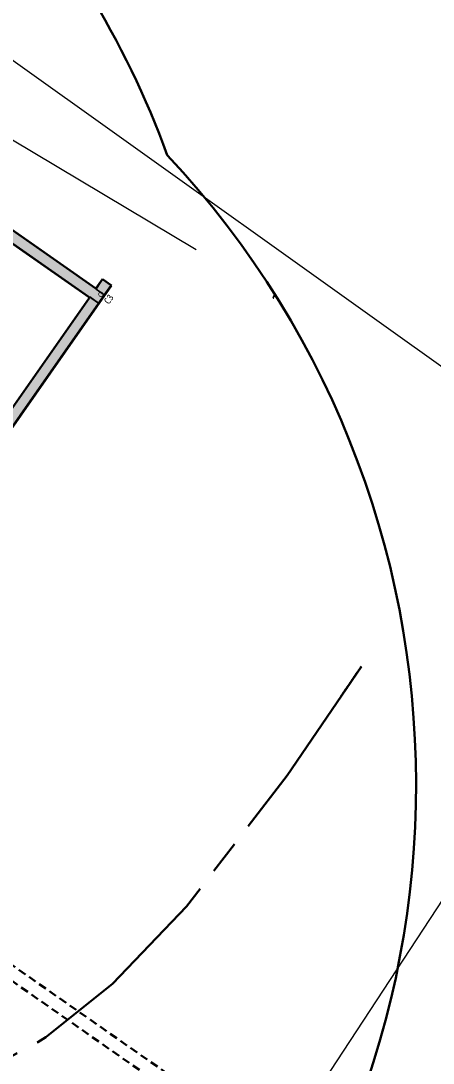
# Model space of a CAD drawing. Header units: inches. Extents: x 36473197 to 36486087, y 3899343 to 3911260.
# Drawn here: x 36483789.8 to 36483972.8, y 3904038.9 to 3904502.2 of the extents above; entities that cross this region are included whole.
import ezdxf

# ---------------------------------------------------------------- set-up
doc = ezdxf.new("R2010")
doc.units = ezdxf.units.IN
doc.header["$MEASUREMENT"] = 0
doc.linetypes.add('可采边界', pattern=[0.047, 0.02, -0.002, 0.003, -0.002, 0.02])
doc.linetypes.add('虚线', pattern=[0.0045, 0.00175, -0.001, 0.00175])
doc.layers.get('0').update_dxf_attribs({"lineweight": 0})
doc.layers.get('Defpoints').update_dxf_attribs({"lineweight": 0})
doc.layers.add('保护煤柱', color=7, linetype='Continuous', lineweight=0, true_color=0xff0042)
doc.layers.add('巷道1', color=7, linetype='Continuous', lineweight=0, true_color=0x2d2d2d)
for name, color, linetype, lineweight in [('可采边界', 7, 'Continuous', 0), ('四盘区辅运巷', 7, 'Continuous', 0), ('导线点', 7, 'Continuous', 0), ('水仓', 7, 'Continuous', 0), ('等值线', 7, 'Continuous', 0), ('西区开拓设计', 7, 'Continuous', 0), ('西平正线', 7, 'Continuous', 0), ('钻孔', 7, 'Continuous', 0), ('铁路', 7, 'Continuous', 0)]:
    doc.layers.add(name, color=color, linetype=linetype, lineweight=lineweight)
doc.styles.add('仿宋', font='simfang.ttf')
doc.styles.add('黑体', font='simhei.ttf')
doc.linetypes.add('保护煤柱', pattern='A,0.0195,-0.001,[6,西北矿业高家堡煤矿2022年采掘接续图(2022.8.14).shx,S=1.01575e-06,R=0,X=0,Y=0],0.0195', length=0.04)
doc.linetypes.add('铁路', pattern='A,-0.01,[9,西北矿业高家堡煤矿2022年采掘接续图(2022.8.14).shx,S=1.5748e-06,R=0,X=0,Y=0.0004],-0.01,[10,西北矿业高家堡煤矿2022年采掘接续图(2022.8.14).shx,S=1.5748e-06,R=0,X=0,Y=0.0004]', length=0.02)
doc.dimstyles.get("Standard").update_dxf_attribs({"dimtxt": 30, "dimasz": 20, "dimexe": 0.18, "dimexo": 0.0625, "dimgap": 0.09, "dimtad": 1, "dimdec": 0, "dimzin": 0, "dimdsep": 46, "dimtxsty": '仿宋', "dimcen": 0.09, "dimclrd": 150, "dimclre": 150, "dimadec": 0, "dimazin": 0, "dimtfac": 1, "dimtdec": 0, "dimtofl": 0, "dimtmove": 0, "dimatfit": 3, "dimfxl": 1, "dimtolj": 1, "dimtzin": 0, "dimlwd": 0, "dimarcsym": 0})

# ---------------------------------------------------------------- blocks, each defined once
blk = doc.blocks.new('临时经纬仪导线点')
at = {"color": 0, "const_width": 0.3}
blk.add_lwpolyline([(1, 0), (0.97, 0.26), (0.87, 0.5), (0.71, 0.71), (0.5, 0.87), (0.26, 0.97), (0, 1), (-0.26, 0.97), (-0.5, 0.87), (-0.71, 0.71), (-0.87, 0.5), (-0.97, 0.26), (-1, 0), (-0.97, -0.26), (-0.87, -0.5), (-0.71, -0.71), (-0.5, -0.87), (-0.26, -0.97), (0, -1), (0.26, -0.97), (0.5, -0.87), (0.71, -0.71), (0.87, -0.5), (0.97, -0.26), (1, 0)], dxfattribs=at)
blk = doc.blocks.new('*D205')
at = {"layer": 'Defpoints', "color": 0, "transparency": 16777216}
for p in [(36485936.09, 3904772.87), (36482207.75, 3899448.44), (36482358.83, 3899342.66)]:
    blk.add_point(p, dxfattribs=at)
at = {"layer": '四盘区辅运巷', "color": 150, "lineweight": -2, "transparency": 16777216}
for p, q in [((36485936.14, 3904772.84), (36486087.31, 3904666.98)), ((36482207.81, 3899448.41), (36482358.98, 3899342.55))]:
    blk.add_line(p, q, dxfattribs=at)
at = {"layer": '四盘区辅运巷', "color": 150, "lineweight": 0, "transparency": 16777216}
blk.add_line((36486075.69, 3904650.7), (36482370.3, 3899359.04), dxfattribs=at)
at = {"layer": '四盘区辅运巷', "color": 150, "transparency": 16777216}
for points in [[(36486072.96, 3904652.61), (36486078.42, 3904648.79), (36486087.16, 3904667.08)], [(36482367.57, 3899360.95), (36482373.03, 3899357.13), (36482358.83, 3899342.66)]]:
    blk.add_solid(points, dxfattribs=at)
at = {"layer": '四盘区辅运巷', "color": 0, "transparency": 16777216, "insert": (36484210.49, 3902013.62), "char_height": 30, "attachment_point": 5, "rotation": 54.9991, "style": '仿宋'}
blk.add_mtext('\\A1;650', dxfattribs=at)

msp = doc.modelspace()

# ---------------------------------------------------------------- hatches: boundary and pattern name
at = {"layer": '水仓', "true_color": 0xbfff00}
for points in [[(36483653.34, 3904501.79), (36483650.83, 3904498.14), (36483824.29, 3904376.77), (36483826.8, 3904380.39)], [(36483825.95, 3904387.21), (36483823.18, 3904382.93), (36483826.8, 3904380.39), (36483829.79, 3904384.52)], [(36483820.47, 3904379.45), (36483750.9, 3904279.62), (36483754.5, 3904277.09), (36483824.29, 3904376.77)]]:
    msp.add_hatch(color=60, dxfattribs=at).paths.add_polyline_path(points, flags=17)
at = {"layer": '西平正线'}
msp.add_hatch(color=7, dxfattribs=at).paths.add_polyline_path([(36483902.89, 3904380.28), (36483902.89, 3904380.28), (36483902.89, 3904380.28), (36483902.89, 3904380.28), (36483902.89, 3904380.28), (36483902.89, 3904380.28), (36483902.89, 3904380.28), (36483902.89, 3904380.28), (36483902.89, 3904380.28), (36483902.89, 3904380.28), (36483902.89, 3904380.28), (36483902.89, 3904380.28), (36483902.89, 3904380.28), (36483902.89, 3904380.28), (36483902.89, 3904380.28), (36483902.89, 3904380.28), (36483902.89, 3904380.28), (36483902.89, 3904380.28), (36483902.89, 3904380.28), (36483902.89, 3904380.28), (36483902.89, 3904380.28), (36483902.89, 3904380.28), (36483902.89, 3904380.28), (36483902.89, 3904380.28), (36483902.89, 3904380.28), (36483902.89, 3904380.28), (36483902.89, 3904380.28), (36483902.89, 3904380.28), (36483902.89, 3904380.28), (36483902.89, 3904380.28), (36483902.89, 3904380.28), (36483902.89, 3904380.28), (36483902.89, 3904380.28), (36483902.89, 3904380.28), (36483902.89, 3904380.28), (36483902.89, 3904380.28), (36483902.89, 3904380.28), (36483902.89, 3904380.28), (36483902.89, 3904380.28), (36483902.89, 3904380.28), (36483902.89, 3904380.28), (36483902.89, 3904380.28), (36483902.89, 3904380.28), (36483902.89, 3904380.28), (36483902.89, 3904380.28), (36483902.89, 3904380.28), (36483902.89, 3904380.28), (36483902.89, 3904380.28), (36483902.89, 3904380.28), (36483902.77, 3904380.36), (36483902.42, 3904380.57), (36483902.22, 3904380.22), (36483902.01, 3904379.88), (36483901.81, 3904379.53), (36483901.6, 3904379.19), (36483901.95, 3904378.99), (36483902.07, 3904378.91), (36483902.07, 3904378.91), (36483902.07, 3904378.91), (36483902.07, 3904378.91), (36483902.07, 3904378.91), (36483902.07, 3904378.91), (36483902.07, 3904378.91), (36483902.07, 3904378.91), (36483902.07, 3904378.91), (36483902.07, 3904378.91), (36483902.07, 3904378.91), (36483902.07, 3904378.91), (36483902.07, 3904378.91), (36483902.07, 3904378.91), (36483902.07, 3904378.91), (36483902.07, 3904378.91), (36483902.07, 3904378.91), (36483902.07, 3904378.91), (36483902.07, 3904378.91), (36483902.07, 3904378.91), (36483902.07, 3904378.91), (36483902.07, 3904378.91), (36483902.07, 3904378.91), (36483902.07, 3904378.91), (36483902.07, 3904378.91), (36483902.07, 3904378.91), (36483902.07, 3904378.91), (36483902.07, 3904378.91), (36483902.07, 3904378.91), (36483902.07, 3904378.91), (36483902.07, 3904378.91), (36483902.07, 3904378.91), (36483902.07, 3904378.91), (36483902.07, 3904378.91), (36483902.07, 3904378.91), (36483902.07, 3904378.91), (36483902.07, 3904378.91), (36483902.07, 3904378.91), (36483902.07, 3904378.91), (36483902.07, 3904378.91), (36483902.07, 3904378.91), (36483902.07, 3904378.91), (36483902.07, 3904378.91), (36483902.07, 3904378.91), (36483902.07, 3904378.91), (36483902.07, 3904378.91), (36483902.07, 3904378.91), (36483902.07, 3904378.91), (36483902.07, 3904378.91), (36483902.28, 3904379.25), (36483902.48, 3904379.6), (36483902.69, 3904379.94)], flags=17)

# ---------------------------------------------------------------- linework, layer by layer
at = {"layer": '保护煤柱', "color": 1, "linetype": '保护煤柱', "lineweight": 30, "ltscale": 3750, "true_color": 0xff0000}
for centre, start, end in [((36483469.79, 3904301.87, -0.2), 20.0688, 110.5483), ((36483555.38, 3904162.59, -0.2), 225.7953, 43.0751), ((36483555.38, 3904162.59, -0.2), 225.7953, 43.0751)]:
    msp.add_arc(centre, 409.89, start, end, dxfattribs=at)
at = {"layer": '可采边界', "linetype": '可采边界', "lineweight": 30, "ltscale": 5000, "flags": 128}
for points in [[(36482890.49, 3904878.59), (36482874.03, 3904848.73), (36482864.38, 3904826.44), (36482852.28, 3904788.78), (36482843.27, 3904750.22), (36482826.19, 3904566.7), (36482825.62, 3904535.03), (36482826.03, 3904527.65), (36482826.82, 3904521.5), (36482827.44, 3904518.47), (36482828.64, 3904514.46), (36482830.95, 3904508.61), (36482832.79, 3904504.85), (36482833.82, 3904503.03), (36482837.17, 3904498.06), (36482840.87, 3904493.33), (36482857.49, 3904475.64), (36482898.18, 3904439.37), (36482935.02, 3904411.22), (36483404.1, 3904137.41), (36483593.98, 3904056.36), (36483643.59, 3904040.14), (36483677.07, 3904031.93), (36483701.95, 3904027.95), (36483717.88, 3904026.72), (36483725.47, 3904026.59), (36483740.62, 3904027.31), (36483752.79, 3904029.17), (36483764.72, 3904032.17), (36483772.41, 3904034.93), (36483797.37, 3904048.24), (36483800.87, 3904050.36), (36483830.53, 3904074.08), (36483863.4, 3904108.5), (36483908.01, 3904166.75), (36483940.98, 3904215.19)], [(36483931.97, 3904201.97), (36483932.2, 3904202.3), (36483932.42, 3904202.63), (36483932.65, 3904202.96), (36483932.88, 3904203.29), (36483933.1, 3904203.62), (36483933.33, 3904203.95), (36483933.55, 3904204.29), (36483933.78, 3904204.62), (36483934, 3904204.95), (36483934.23, 3904205.28), (36483934.45, 3904205.61), (36483934.68, 3904205.94), (36483934.9, 3904206.27), (36483935.13, 3904206.6), (36483935.35, 3904206.93), (36483935.58, 3904207.26), (36483935.8, 3904207.59), (36483936.03, 3904207.92), (36483936.25, 3904208.25), (36483936.48, 3904208.58), (36483936.7, 3904208.91), (36483936.93, 3904209.24), (36483937.15, 3904209.57), (36483937.38, 3904209.91), (36483937.6, 3904210.24), (36483937.83, 3904210.57), (36483938.05, 3904210.9), (36483938.28, 3904211.23), (36483938.51, 3904211.56), (36483938.73, 3904211.89), (36483938.96, 3904212.22), (36483939.18, 3904212.55), (36483939.41, 3904212.88), (36483939.63, 3904213.21), (36483939.86, 3904213.54), (36483940.08, 3904213.87), (36483940.31, 3904214.2), (36483940.53, 3904214.53), (36483940.76, 3904214.86), (36483940.98, 3904215.19), (36483941.02, 3904215.25), (36483941.02, 3904215.25), (36483941.02, 3904215.25), (36483941.02, 3904215.25), (36483941.02, 3904215.25), (36483941.02, 3904215.25), (36483941.02, 3904215.25), (36483941.02, 3904215.25), (36483941.02, 3904215.25), (36483941.02, 3904215.25), (36483941.02, 3904215.25), (36483941.02, 3904215.25), (36483941.02, 3904215.25), (36483941.02, 3904215.25), (36483941.02, 3904215.25), (36483941.02, 3904215.25), (36483941.02, 3904215.25), (36483941.02, 3904215.25), (36483941.02, 3904215.25), (36483941.02, 3904215.25), (36483941.02, 3904215.25), (36483941.02, 3904215.25), (36483941.02, 3904215.25), (36483941.02, 3904215.25), (36483941.02, 3904215.25), (36483941.02, 3904215.25), (36483941.02, 3904215.25), (36483941.02, 3904215.25), (36483941.02, 3904215.25), (36483941.02, 3904215.25), (36483941.02, 3904215.25), (36483941.02, 3904215.25), (36483941.02, 3904215.25), (36483941.02, 3904215.25), (36483941.02, 3904215.25), (36483941.02, 3904215.25), (36483941.02, 3904215.25), (36483941.02, 3904215.25), (36483941.02, 3904215.25), (36483941.02, 3904215.25), (36483941.02, 3904215.25), (36483941.02, 3904215.25), (36483941.02, 3904215.25), (36483941.02, 3904215.25), (36483941.02, 3904215.25), (36483941.02, 3904215.25), (36483941.02, 3904215.25), (36483941.02, 3904215.25), (36483941.02, 3904215.25), (36483941.02, 3904215.25), (36483941.02, 3904215.25), (36483941.02, 3904215.25), (36483941.02, 3904215.25), (36483941.02, 3904215.25), (36483941.02, 3904215.25), (36483941.02, 3904215.25), (36483941.02, 3904215.25), (36483941.02, 3904215.25), (36483941.02, 3904215.25), (36483941.02, 3904215.25)]]:
    msp.add_lwpolyline(points, dxfattribs=at)
at = {"layer": '巷道1', "color": 30, "linetype": 'Continuous', "lineweight": 30, "true_color": 0xff8000}
for p, q in [((36483823.11, 3904383.28), (36483653.29, 3904502.19)), ((36483820.24, 3904379.19), (36483654.52, 3904495.23)), ((36483830.08, 3904384.51), (36483825.98, 3904387.38))]:
    msp.add_line(p, q, dxfattribs=at)
at = {"layer": '巷道1', "color": 30, "linetype": 'Continuous', "lineweight": 30, "true_color": 0xff8000, "flags": 128}
for points in [[(36483769.21, 3904297.58), (36483830.08, 3904384.51)], [(36483823.11, 3904383.28), (36483825.98, 3904387.38)], [(36483765.02, 3904300.32), (36483820.1, 3904378.98)]]:
    msp.add_lwpolyline(points, dxfattribs=at)
at = {"layer": '水仓', "color": 40, "true_color": 0xffc000}
for points in [[(36483653.34, 3904501.79), (36483650.83, 3904498.14), (36483824.29, 3904376.77), (36483826.8, 3904380.39), (36483653.34, 3904501.79)], [(36483825.95, 3904387.21), (36483823.18, 3904382.93), (36483826.8, 3904380.39), (36483829.79, 3904384.52), (36483825.95, 3904387.21)], [(36483820.47, 3904379.45), (36483750.9, 3904279.62), (36483754.5, 3904277.09), (36483824.29, 3904376.77), (36483820.47, 3904379.45)]]:
    msp.add_lwpolyline(points, dxfattribs=at)
at = {"layer": '等值线', "linetype": 'Continuous', "lineweight": 0, "flags": 128}
msp.add_lwpolyline([(36483725.67, 3903523.19), (36483702.64, 3903591.87), (36483694.74, 3903626.23), (36483692.09, 3903645.33), (36483691.01, 3903664.41), (36483691.3, 3903675.86), (36483692.79, 3903691.13), (36483695.72, 3903706.39), (36483700.22, 3903721.66), (36483704.74, 3903733.18), (36483714.39, 3903752.19), (36483726.89, 3903771.37), (36483748.75, 3903798), (36483802.86, 3903851.91), (36483823.89, 3903877.6), (36483995.07, 3904138.93)], dxfattribs=at)
at = {"layer": '西区开拓设计', "color": 30, "linetype": '虚线', "lineweight": 30, "ltscale": 2000, "true_color": 0xff8000}
for p, q in [((36483748.38, 3904108.72), (36484504.27, 3903579.74)), ((36483762.92, 3904091.46), (36484467.07, 3903598.69))]:
    msp.add_line(p, q, dxfattribs=at)
at = {"layer": '西平正线', "color": 7, "linetype": 'Continuous', "lineweight": 0, "flags": 128}
msp.add_lwpolyline([(36483902.89, 3904380.28), (36483902.77, 3904380.36), (36483902.42, 3904380.57), (36483902.22, 3904380.22), (36483902.01, 3904379.88), (36483901.81, 3904379.53), (36483901.6, 3904379.19), (36483901.95, 3904378.99), (36483902.07, 3904378.91)], dxfattribs=at)
at = {"layer": '钻孔', "linetype": '铁路', "lineweight": 5, "ltscale": 5000, "flags": 128}
msp.add_lwpolyline([(36481842.61, 3905989.71), (36481864.1, 3905952.3), (36481945.18, 3905837.47), (36482000, 3905773.82), (36482065.96, 3905714.44), (36484236.57, 3904162.73), (36484432.16, 3904050.13), (36484500, 3904018.36), (36484788.71, 3903926.8)], dxfattribs=at)
at = {"layer": '铁路', "linetype": '铁路', "lineweight": 5, "ltscale": 5000, "flags": 128}
msp.add_lwpolyline([(36483867.66, 3904400.38), (36483713.6, 3904492.37)], dxfattribs=at)

# ---------------------------------------------------------------- block references
at = {"layer": '导线点', "color": 7, "rotation": 9.686697337865286e-10}
msp.add_blockref('临时经纬仪导线点', (36483825.34, 3904380.64), dxfattribs=at)

# ---------------------------------------------------------------- texts
at = {"layer": '导线点', "style": '黑体'}
msp.add_text('C3', height=3, rotation=54.8954, dxfattribs=at).set_placement((36483828.83, 3904375.95))

# ---------------------------------------------------------------- dimensions: what is measured, and where the dimension line sits
at = {"layer": '四盘区辅运巷'}
dim = msp.add_linear_dim(base=(36482358.83, 3899342.66), p1=(36485936.09, 3904772.87), p2=(36482207.75, 3899448.44), angle=54.9991, text='650', dimstyle='Standard', dxfattribs=at)
dim.commit()
dim.dimension.update_dxf_attribs({"geometry": '*D205', "text_midpoint": (36484222.99, 3902004.87), "dimtype": 160})

doc.saveas('drawing.dxf')
